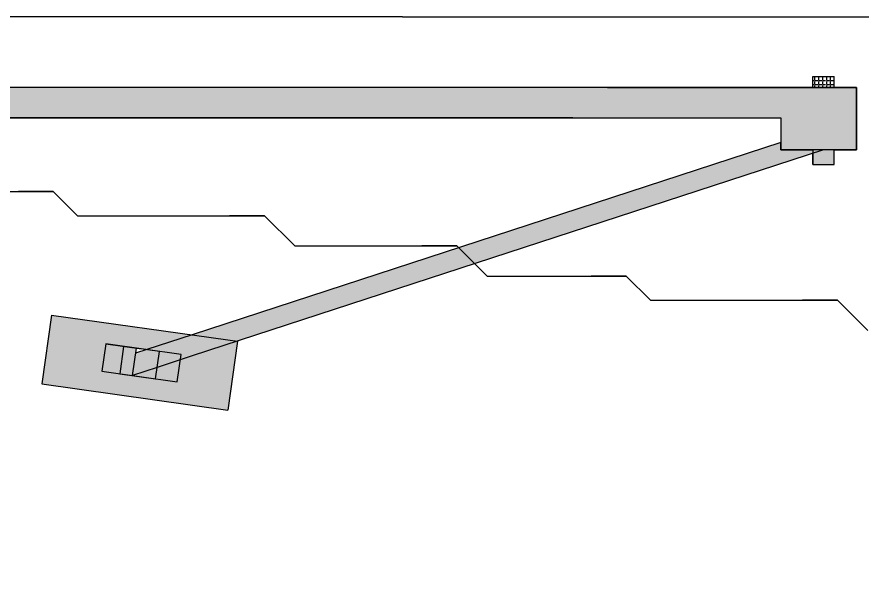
# Model space of a CAD drawing. Header units: millimetres. Extents: x -2063041 to -1932644, y 197605868 to 197643080.
# Drawn here: x -2046965 to -2045849, y 197625984 to 197626733 of the extents above; entities that cross this region are included whole.
import ezdxf

# ---------------------------------------------------------------- set-up
doc = ezdxf.new("R2010")
doc.units = ezdxf.units.MM
doc.layers.add('СКУД', color=7, linetype='Continuous')
pattern_1 = [(0, (-2149573.53, 197515020.621), (0, 5.21335713), [3.79153246, -1.42182467]), (90, (-2149573.53, 197515020.621), (-5.21335713, 3e-16), [3.79153246, -1.42182467])]

msp = doc.modelspace()

# ---------------------------------------------------------------- hatches: boundary and pattern name
at = {"layer": 'СКУД', "true_color": 0x000000}
h = msp.add_hatch(dxfattribs=at)
h.set_pattern_fill('ANGLE', color=18, scale=0.746365)
h.set_pattern_definition(pattern_1)
h.paths.add_polyline_path([(-2045856.1, 197626639.9), (-2047559.1, 197626639.9), (-2047559.1, 197626660.5), (-2047595.1, 197626660.5), (-2047595.1, 197626599.8), (-2045956.3, 197626599.8), (-2045956.3, 197626557.5), (-2045913.8, 197626557.5), (-2045913.8, 197626538.3), (-2045885.5, 197626538.3), (-2045885.5, 197626557.5), (-2045856.1, 197626557.5)])
h = msp.add_hatch(dxfattribs=at)
h.set_pattern_fill('ANGLE', color=18, scale=0.746365)
h.set_pattern_definition(pattern_1)
h.paths.add_polyline_path([(-2045885.5, 197626654.5), (-2045913.8, 197626654.5), (-2045913.8, 197626639.9), (-2045885.5, 197626639.9)])
h = msp.add_hatch(dxfattribs=at)
h.set_pattern_fill('ANGLE', color=18, scale=0.746365)
h.set_pattern_definition(pattern_1)
h.paths.add_polyline_path([(-2046381.6, 197626428.2), (-2046733.4, 197626313.3), (-2046686.6, 197626306.7), (-2046673.3, 197626304.9), (-2046360.5, 197626407)])
h.paths.add_polyline_path([(-2045913.8, 197626552.9), (-2045913.8, 197626557.5), (-2045956.3, 197626557.5), (-2045956.3, 197626567), (-2046381.6, 197626428.2), (-2046360.5, 197626407)])
h.paths.add_polyline_path([(-2046824.1, 197626297.9), (-2046847.7, 197626301.3), (-2046852.8, 197626265.2), (-2046829.1, 197626261.8)], flags=17)
h.paths.add_polyline_path([(-2046776.7, 197626291.3), (-2046793.5, 197626293.7), (-2046808.2, 197626288.9), (-2046812.3, 197626259.5), (-2046779.7, 197626270.1)], flags=17)
h.paths.add_polyline_path([(-2046808.2, 197626288.9), (-2046807.2, 197626295.6), (-2046824.1, 197626297.9), (-2046829.1, 197626261.8), (-2046812.3, 197626259.5)], flags=17)
h.paths.add_polyline_path([(-2046748.2, 197626287.3), (-2046776.7, 197626291.3), (-2046779.7, 197626270.1), (-2046749.2, 197626280.1)], flags=17)
h.paths.add_polyline_path([(-2046749.2, 197626280.1), (-2046779.7, 197626270.1), (-2046781.8, 197626255.2), (-2046753.2, 197626251.2)], flags=17)
h.paths.add_polyline_path([(-2046779.7, 197626270.1), (-2046812.3, 197626259.5), (-2046781.8, 197626255.2)], flags=17)
h.paths.add_polyline_path([(-2046673.8, 197626304.7), (-2046733.4, 197626285.2), (-2046749.2, 197626280.1), (-2046753.2, 197626251.2), (-2046852.8, 197626265.2), (-2046847.7, 197626301.3), (-2046793.5, 197626293.7), (-2046733.4, 197626313.3), (-2046919.3, 197626339.3), (-2046932.1, 197626248.2), (-2046686.6, 197626213.8)])
h.paths.add_polyline_path([(-2046673.3, 197626304.9), (-2046686.6, 197626306.7), (-2046733.4, 197626313.3), (-2046793.5, 197626293.7), (-2046776.7, 197626291.3), (-2046748.2, 197626287.3), (-2046749.2, 197626280.1), (-2046733.4, 197626285.2)])

# ---------------------------------------------------------------- linework, layer by layer
at = {"layer": 'СКУД', "color": 18, "true_color": 0x000000}
for points in [[(-2046455.7, 197626733), (-2048127.4, 197626733)], [(-2046455.7, 197626733), (-2043850.8, 197626733), (-2043850.8, 197615945.9)], [(-2046230.8, 197626599.8), (-2047595.1, 197626599.8), (-2047595.1, 197626660.5)], [(-2047559.1, 197626660.5), (-2047595.1, 197626660.5), (-2047595.1, 197626599.8), (-2045956.3, 197626599.8), (-2045956.3, 197626557.5), (-2045913.8, 197626557.5), (-2045913.8, 197626538.3), (-2045885.5, 197626538.3), (-2045885.5, 197626557.5)], [(-2047559.1, 197626660.5), (-2047595.1, 197626660.5), (-2047595.1, 197626599.8), (-2045956.3, 197626599.8), (-2045956.3, 197626557.5), (-2045913.8, 197626557.5), (-2045913.8, 197626538.3), (-2045885.5, 197626538.3), (-2045885.5, 197626557.5), (-2045856.1, 197626557.5), (-2045856.1, 197626639.9), (-2047559.1, 197626639.9), (-2047559.1, 197626660.5), (-2047595.1, 197626660.5), (-2047595.1, 197626599.8)], [(-2045913.8, 197626639.9), (-2045913.8, 197626654.5)], [(-2045913.8, 197626654.5), (-2045885.5, 197626654.5)], [(-2045885.5, 197626639.9), (-2045885.5, 197626654.5)], [(-2046185.1, 197626639.9), (-2047558.6, 197626639.9)], [(-2045885.5, 197626557.5), (-2045856.1, 197626557.5), (-2045856.1, 197626557.5), (-2045856.1, 197626639.9), (-2047558.6, 197626639.9)], [(-2046185.1, 197626639.9), (-2045856.1, 197626639.9), (-2045856.1, 197626564.4)], [(-2045913.8, 197626639.9), (-2045899.6, 197626639.9)], [(-2045899.6, 197626639.9), (-2045885.5, 197626639.9)], [(-2046230.8, 197626599.8), (-2045956.3, 197626599.8), (-2045956.3, 197626567)], [(-2045956.3, 197626567), (-2046733.4, 197626313.3)], [(-2045899.6, 197626557.5), (-2045956.3, 197626557.5), (-2045956.3, 197626567)], [(-2045899.6, 197626557.5), (-2046733.4, 197626285.2)], [(-2045856.1, 197626564.4), (-2045856.1, 197626557.5), (-2045899.6, 197626557.5)], [(-2045885.5, 197626538.3), (-2045885.5, 197626557.5)], [(-2045913.8, 197626538.3), (-2045913.8, 197626552.9)], [(-2045913.8, 197626538.3), (-2045899.6, 197626538.3)], [(-2045899.6, 197626538.3), (-2045885.5, 197626538.3)], [(-2047100.7, 197626502.3), (-2046916.9, 197626502.3)], [(-2046885, 197626470.4), (-2046916.9, 197626502.3), (-2046963, 197626502.3)], [(-2046885, 197626470.4), (-2046637.9, 197626470.4)], [(-2046598.1, 197626430.5), (-2046637.9, 197626470.4), (-2046684, 197626470.4)], [(-2046598.1, 197626430.5), (-2046383.9, 197626430.5)], [(-2046344.1, 197626390.6), (-2046383.9, 197626430.5), (-2046430, 197626430.5)], [(-2046344.1, 197626390.6), (-2046160.3, 197626390.6)], [(-2046128.4, 197626358.7), (-2046160.3, 197626390.6), (-2046206.4, 197626390.6)], [(-2046128.4, 197626358.7), (-2045881.3, 197626358.7)], [(-2045841.4, 197626318.8), (-2045881.3, 197626358.7), (-2045927.4, 197626358.7)], [(-2046919.3, 197626339.3), (-2046932.1, 197626248.2)], [(-2046919.3, 197626339.3), (-2046686.6, 197626306.7)], [(-2046733.4, 197626313.3), (-2046793.5, 197626293.7)], [(-2046847.7, 197626301.3), (-2046852.8, 197626265.2), (-2046753.2, 197626251.2), (-2046748.2, 197626287.3), (-2046847.7, 197626301.3)], [(-2046847.7, 197626301.3), (-2046800.4, 197626294.6)], [(-2046824.1, 197626297.9), (-2046829.1, 197626261.8), (-2046781.8, 197626255.2), (-2046776.7, 197626291.3), (-2046824.1, 197626297.9)], [(-2046686.6, 197626306.7), (-2046673.8, 197626304.9)], [(-2046673.8, 197626304.9), (-2046686.6, 197626213.8)], [(-2046812.3, 197626259.5), (-2046807.2, 197626295.6)], [(-2046793.5, 197626293.7), (-2046808.2, 197626288.9)], [(-2046733.4, 197626285.2), (-2046779.7, 197626270.1)], [(-2046779.7, 197626270.1), (-2046812.3, 197626259.5)], [(-2046932.1, 197626248.2), (-2046686.6, 197626213.8)]]:
    msp.add_lwpolyline(points, dxfattribs=at)

doc.saveas('drawing.dxf')
